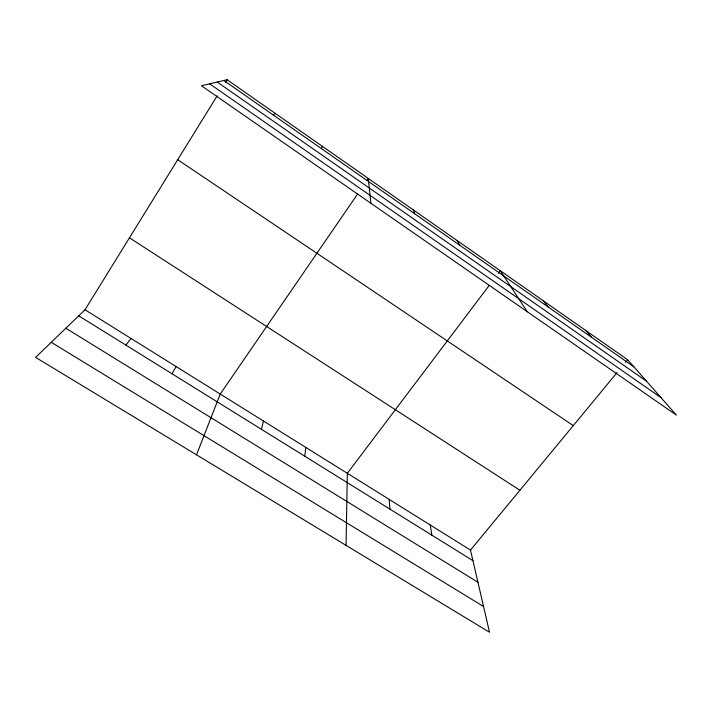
<?xml version="1.0" encoding="UTF-8"?>
<svg xmlns="http://www.w3.org/2000/svg" width="712" height="712" viewBox="0 0 712 712"><rect width="100%" height="100%" fill="white"/><g stroke="black" fill="none" stroke-linecap="round" stroke-linejoin="round"><path stroke-width="1.07" d="M346.068 545.392L347.331 473.302L489.18 285.476M304.745 456.214L305.831 447.43M261.438 429.309L263.476 421.023M321.495 148.675L322.296 146.289M196.512 454.817L220.239 394.074L357.762 193.789M172.037 373.782L176.104 366.564M85.004 309.764L470.498 550.082L489.509 632.256L35.6 357.371L85.004 309.764L217.213 95.764M225.366 82.574L227.11 79.744L627.655 359.765L676.4 415.123L201.434 85.76L227.11 79.744M367.054 180.252L368.291 178.445L370.908 203.285M498.347 273.337L500.305 270.738L527.343 311.758M125.882 345.115L131.035 338.467M470.498 550.082L617.073 372.581M625.537 362.328L627.655 359.765M273.266 114.988L275.25 113.404M51.246 342.294L483.555 606.517M65.842 328.241L477.948 582.274M78.721 315.825L472.946 560.682M129.459 237.808L519.902 490.248M177.706 159.71L573.276 425.616M217.24 82.058L646.612 381.285M209.648 83.838L661.003 397.634M223.888 80.501L633.876 366.831M586.127 330.733L591.467 337.212M543.692 301.069L548.098 306.925M457.264 240.647L459.712 245.195M413.272 209.889L414.687 213.751M430.27 525.011L431.89 535.184M389.224 499.423L389.971 509.142"/></g></svg>
